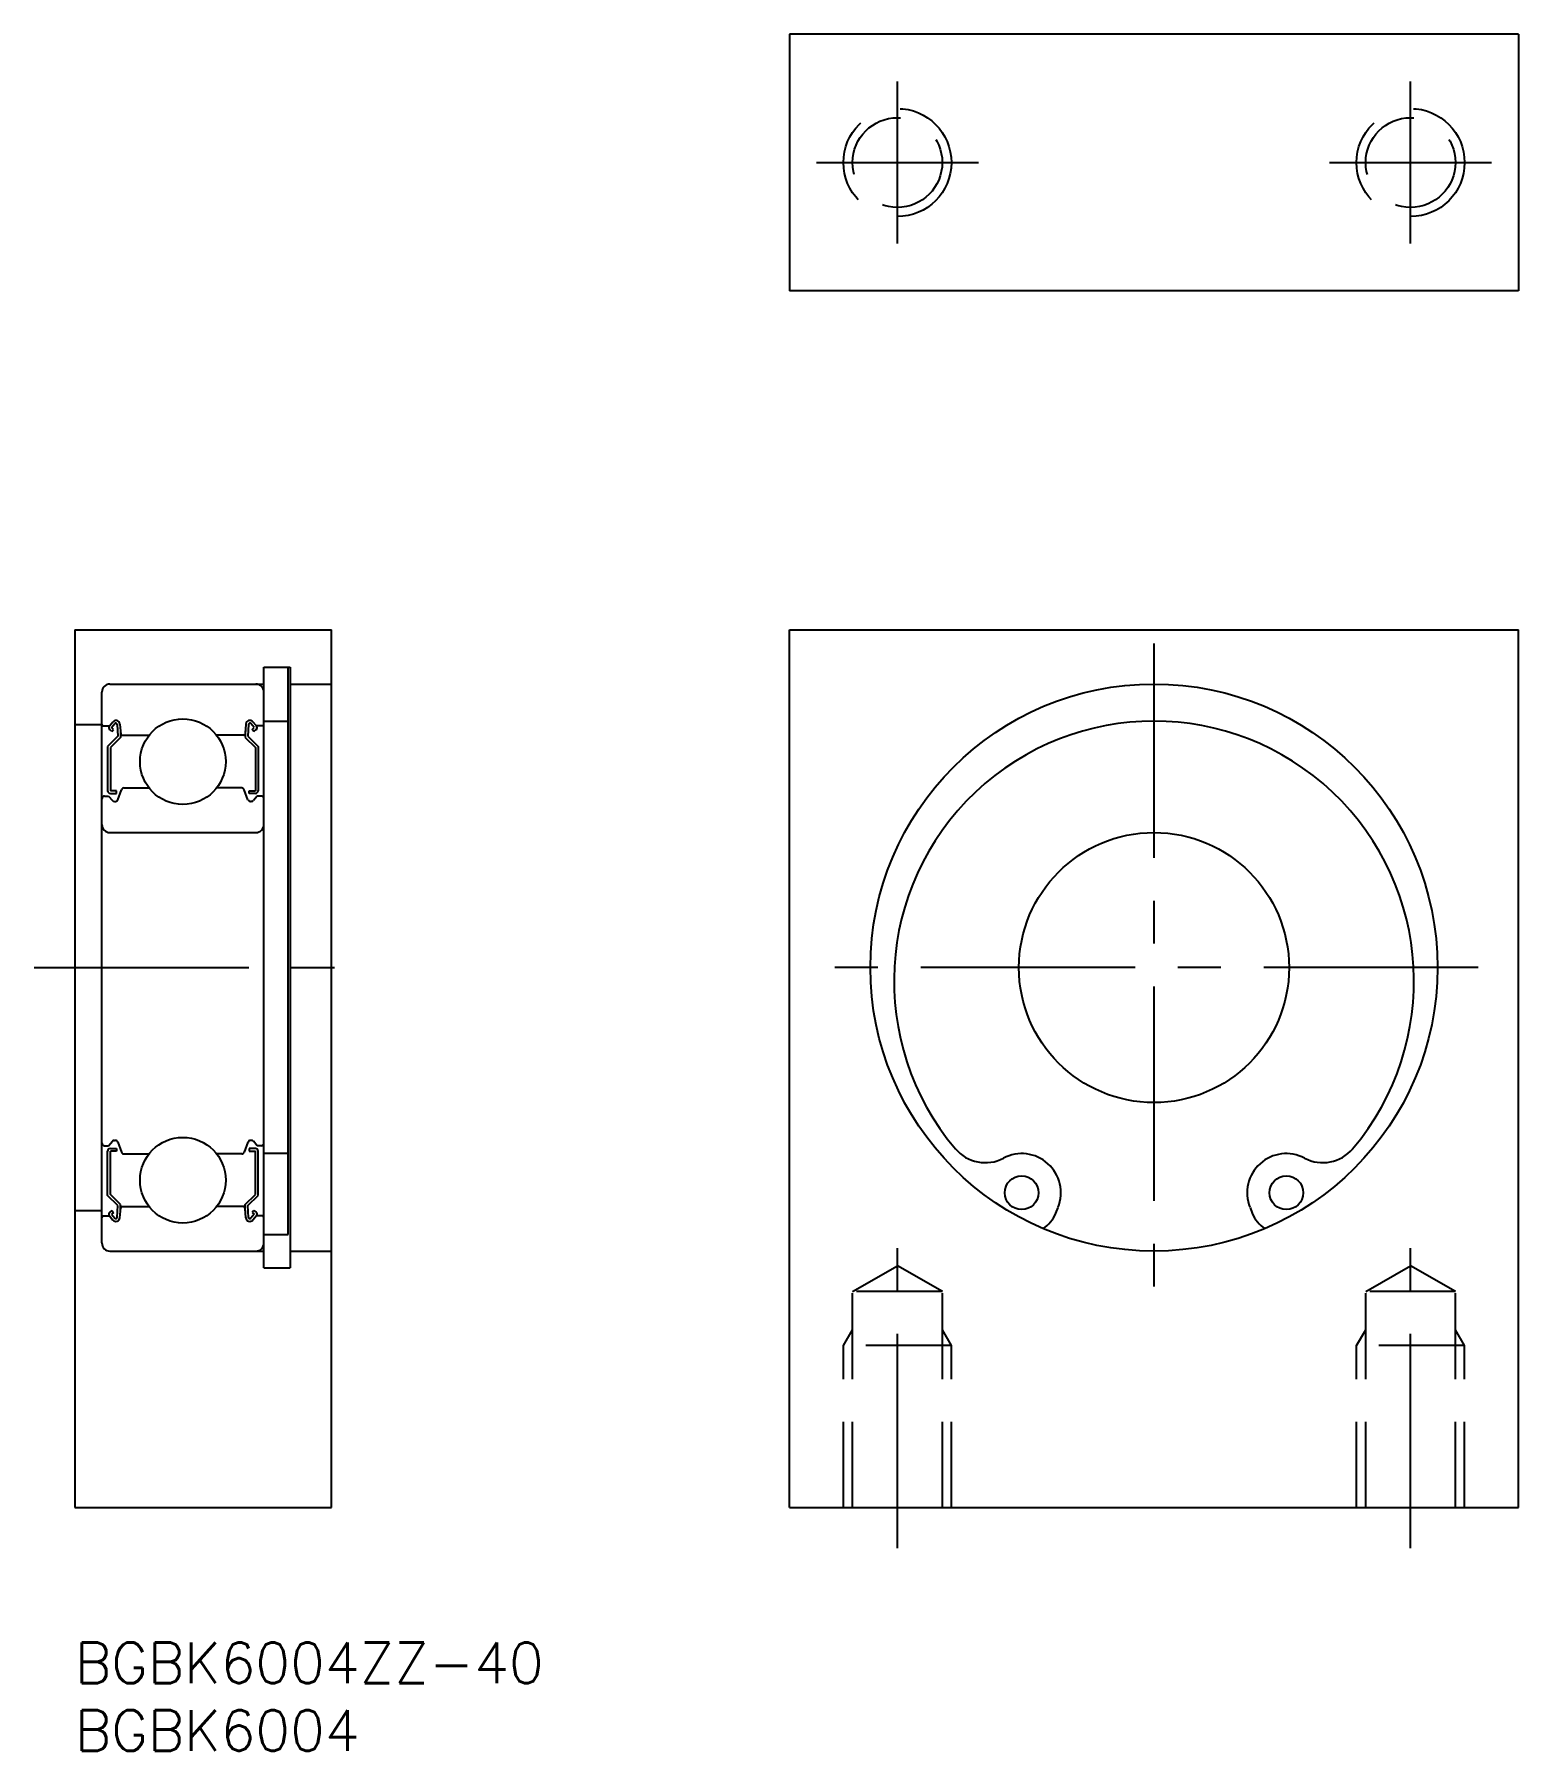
# Model space of a CAD drawing. Extents: x -3 to 107, y -8 to 119.
import ezdxf

# ---------------------------------------------------------------- set-up
doc = ezdxf.new("R2010")
doc.units = 0
doc.header["$LTSCALE"] = 0.5
doc.linetypes.add('CENTER', pattern=[50.8, 31.75, -6.35, 6.35, -6.35])
doc.linetypes.add('DASHED', pattern=[19.05, 12.7, -6.35])
for name, color, linetype in [('MSM_CENTER', 1, 'CENTER'), ('MSM_CONTINUOUS', 7, 'CONTINUOUS'), ('MSM_DASHED', 4, 'DASHED'), ('MSM_PART_NUMBER', 7, 'CONTINUOUS')]:
    doc.layers.add(name, color=color, linetype=linetype)
doc.styles.get("Standard").update_dxf_attribs({"font": 'txt.shx', "height": 3, "bigfont": 'bigfont.shx'})

# ---------------------------------------------------------------- blocks, each defined once
blk = doc.blocks.new('*U4')
at = {"layer": 'MSM_PART_NUMBER'}
blk.add_text('BGBK6004ZZ-40', height=3, dxfattribs=at).set_placement((0, -3))
blk = doc.blocks.new('*U5')
at = {"layer": 'MSM_PART_NUMBER'}
blk.add_text('BGBK6004', height=3, dxfattribs=at).set_placement((0, -8))

msp = doc.modelspace()

# ---------------------------------------------------------------- linework, layer by layer
at = {"layer": 'MSM_CENTER'}
for p, q in [((60.91, 103.62), (60.91, 115.62)), ((98.91, 103.62), (98.91, 115.62)), ((54.91, 109.62), (66.91, 109.62)), ((92.91, 109.62), (104.91, 109.62)), ((79.91, 74), (79.91, 26)), ((-3, 50), (22, 50)), ((103.91, 50), (55.91, 50)), ((60.91, 7), (60.91, 30.92)), ((98.91, 7), (98.91, 30.92))]:
    msp.add_line(p, q, dxfattribs=at)
at = {"layer": 'MSM_CONTINUOUS'}
for p, q in [((52.91, 119.12), (52.91, 100.12)), ((106.91, 119.12), (52.91, 119.12)), ((106.91, 119.12), (106.91, 100.12)), ((106.91, 100.12), (52.91, 100.12)), ((0, 75), (19, 75)), ((0, 75), (0, 10)), ((19, 10), (19, 75)), ((52.91, 10), (52.91, 75)), ((52.91, 75), (106.91, 75)), ((106.91, 10), (106.91, 75)), ((14, 27.75), (14, 72.25)), ((14, 72.25, 0.88), (15.95, 72.25, 0.88)), ((15.8, 30.24, 1.25), (15.8, 72.25, 1.25)), ((15.95, 72.25), (15.95, 27.75)), ((2, 29.6), (2, 70.4)), ((2.6, 71), (14, 71)), ((15.95, 71, 0.88), (19, 71, 0.88)), ((0, 68), (2, 68)), ((2.1, 67.9), (2.56, 67.9)), ((2.56, 67.9), (2.81, 68.2)), ((2.74, 67.49), (2.58, 67.62)), ((2.71, 67.77), (2.96, 68.07)), ((2.87, 67.64), (2.71, 67.77)), ((2.74, 67.49), (2.87, 67.64)), ((3.14, 68.01), (3.18, 67.13)), ((3.34, 68.03), (3.4, 67.29)), ((3.38, 67.52), (3.38, 67.05)), ((12.66, 68.03), (12.6, 67.29)), ((12.62, 67.52), (12.62, 67.05)), ((12.86, 68.01), (12.82, 67.13)), ((13.29, 67.77), (13.04, 68.07)), ((13.13, 67.64), (13.29, 67.77)), ((13.26, 67.49), (13.13, 67.64)), ((13.44, 67.9), (13.19, 68.2)), ((13.26, 67.49), (13.42, 67.62)), ((13.9, 67.9), (13.44, 67.9)), ((14, 68.25, 0.88), (15.8, 68.25, 0.88)), ((3.18, 67.13), (2.43, 66.38)), ((2.43, 66.38), (2.43, 63.1)), ((3.38, 67.05), (2.63, 66.3)), ((2.63, 66.3), (2.63, 63.1)), ((3.5, 67.2), (5.49, 67.2)), ((12.5, 67.2), (10.51, 67.2)), ((12.62, 67.05), (13.37, 66.3)), ((12.82, 67.13), (13.57, 66.38)), ((13.37, 66.3), (13.37, 63.1)), ((13.57, 66.38), (13.57, 63.1)), ((2.2, 62.7), (2.5, 62.7)), ((2.5, 62.7), (2.78, 62.37)), ((3.08, 63.1), (2.63, 63.1)), ((2.63, 62.9), (3.08, 62.9)), ((2.93, 62.3), (2.99, 62.3)), ((3.08, 62.9), (3.08, 63.1)), ((3.18, 62.43), (3.45, 63.17)), ((3.64, 63.3), (5.49, 63.3)), ((12.36, 63.3), (10.51, 63.3)), ((12.82, 62.43), (12.55, 63.17)), ((12.92, 63.1), (13.37, 63.1)), ((12.92, 62.9), (12.92, 63.1)), ((13.37, 62.9), (12.92, 62.9)), ((13.07, 62.3), (13.01, 62.3)), ((13.5, 62.7), (13.22, 62.37)), ((13.8, 62.7), (13.5, 62.7)), ((2.6, 60), (13.4, 60)), ((2.5, 36.8), (2.78, 37.13)), ((2.93, 37.2), (2.99, 37.2)), ((3.18, 37.07), (3.45, 36.33)), ((12.82, 37.07), (12.55, 36.33)), ((13.07, 37.2), (13.01, 37.2)), ((13.5, 36.8), (13.22, 37.13)), ((2.2, 36.8), (2.5, 36.8)), ((2.43, 33.12), (2.43, 36.4)), ((2.63, 36.6), (3.08, 36.6)), ((2.63, 33.2), (2.63, 36.4)), ((3.08, 36.4), (2.63, 36.4)), ((3.08, 36.6), (3.08, 36.4)), ((3.64, 36.2), (5.49, 36.2)), ((12.36, 36.2), (10.51, 36.2)), ((12.92, 36.6), (12.92, 36.4)), ((13.37, 36.6), (12.92, 36.6)), ((12.92, 36.4), (13.37, 36.4)), ((13.37, 33.2), (13.37, 36.4)), ((13.8, 36.8), (13.5, 36.8)), ((13.57, 33.12), (13.57, 36.4)), ((15.8, 36.22), (14, 36.22)), ((3.18, 32.37), (2.43, 33.12)), ((3.38, 32.45), (2.63, 33.2)), ((12.62, 32.45), (13.37, 33.2)), ((12.82, 32.37), (13.57, 33.12)), ((0, 32), (2, 32)), ((2.74, 32.01), (2.58, 31.88)), ((2.87, 31.86), (2.71, 31.73)), ((2.74, 32.01), (2.87, 31.86)), ((3.14, 31.49), (3.18, 32.37)), ((3.34, 31.47), (3.4, 32.21)), ((3.38, 31.98), (3.38, 32.45)), ((3.5, 32.3), (5.49, 32.3)), ((12.5, 32.3), (10.51, 32.3)), ((12.66, 31.47), (12.6, 32.21)), ((12.62, 31.98), (12.62, 32.45)), ((12.86, 31.49), (12.82, 32.37)), ((13.26, 32.01), (13.13, 31.86)), ((13.13, 31.86), (13.29, 31.73)), ((13.26, 32.01), (13.42, 31.88)), ((72.64, 31.81), (72.81, 32.24)), ((87.02, 32.24), (87.19, 31.81)), ((2.1, 31.6), (2.56, 31.6)), ((2.56, 31.6), (2.81, 31.3)), ((2.71, 31.73), (2.96, 31.43)), ((13.29, 31.73), (13.04, 31.43)), ((13.44, 31.6), (13.19, 31.3)), ((13.9, 31.6), (13.44, 31.6)), ((14, 30.24, 0.88), (15.8, 30.24, 0.88)), ((2.6, 29), (14, 29)), ((5.5, 29), (5.5, 29)), ((15.95, 29, 0.88), (19, 29, 0.88)), ((14, 27.75, 0.88), (15.95, 27.75, 0.88)), ((0, 10), (19, 10)), ((52.91, 10), (106.91, 10))]:
    msp.add_line(p, q, dxfattribs=at)
for centre, radius in [((79.91, 50), 21), ((8, 65.25), 3.17), ((79.91, 50), 10), ((8, 34.25), 3.17), ((70.11, 33.32), 1.25), ((89.71, 33.32), 1.25)]:
    msp.add_circle(centre, radius, dxfattribs=at)
for centre, radius, start, end in [((2.6, 70.4), 0.6, 90, 180), ((13.4, 70.4), 0.6, 0, 90), ((2.1, 68), 0.1, 180, 270), ((2.71, 67.77), 0.2, 140.002, 230.0826), ((3.04, 68), 0.3, 4.9967, 140.002), ((3.04, 68), 0.1, 2.8198, 140.0002), ((12.96, 68), 0.3, 39.998, 175.0033), ((12.96, 68), 0.1, 39.9998, 177.1802), ((13.29, 67.77), 0.2, 309.9174, 39.998), ((13.9, 68), 0.1, 270, 0), ((79.91, 49), 19.25, 319.8252, 220.1748), ((3.5, 67.3), 0.1, 184.9967, 270), ((12.5, 67.3), 0.1, 270, 355.0033), ((2.2, 62.5), 0.2, 90, 180), ((2.63, 63.1), 0.2, 180, 270), ((2.93, 62.5), 0.2, 219.9945, 270), ((2.99, 62.5), 0.2, 270, 339.9914), ((3.64, 63.1), 0.2, 90, 159.9914), ((12.36, 63.1), 0.2, 20.0086, 90), ((13.01, 62.5), 0.2, 200.0086, 270), ((13.07, 62.5), 0.2, 270, 320.0055), ((13.37, 63.1), 0.2, 270, 0), ((13.8, 62.5), 0.2, 0, 90), ((2.6, 60.6), 0.6, 180, 270), ((13.4, 60.6), 0.6, 270, 0), ((2.2, 37), 0.2, 180, 270), ((2.93, 37), 0.2, 90, 140.0055), ((2.99, 37), 0.2, 20.0086, 90), ((13.01, 37), 0.2, 90, 159.9914), ((13.07, 37), 0.2, 39.9945, 90), ((13.8, 37), 0.2, 270, 0), ((2.63, 36.4), 0.2, 90, 180), ((3.64, 36.4), 0.2, 200.0086, 270), ((12.36, 36.4), 0.2, 270, 339.9914), ((13.37, 36.4), 0.2, 0, 90), ((67.42, 38.45), 2.9, 220.1748, 297.6623), ((70.11, 33.32), 2.9, 338.1911, 117.6623), ((89.71, 33.32), 2.9, 62.3377, 201.8089), ((92.41, 38.45), 2.9, 242.3377, 319.8252), ((2.71, 31.73), 0.2, 129.9174, 219.998), ((3.5, 32.2), 0.1, 90, 175.0033), ((12.5, 32.2), 0.1, 4.9967, 90), ((13.29, 31.73), 0.2, 320.002, 50.0826), ((70.31, 32.74), 2.5, 304.0128, 338.1911), ((89.51, 32.74), 2.5, 201.8089, 235.9872), ((2.1, 31.5), 0.1, 90, 180), ((3.04, 31.5), 0.3, 219.998, 355.0033), ((3.04, 31.5), 0.1, 219.9998, 357.1802), ((12.96, 31.5), 0.3, 184.9967, 320.002), ((12.96, 31.5), 0.1, 182.8198, 320.0002), ((13.9, 31.5), 0.1, 0, 90), ((2.6, 29.6), 0.6, 180, 270), ((13.4, 29.6), 0.6, 270, 0)]:
    msp.add_arc(centre, radius, start, end, dxfattribs=at)
at = {"layer": 'MSM_DASHED'}
for p, q in [((57.59, 26), (60.91, 27.92)), ((64.24, 26), (60.91, 27.92)), ((95.59, 26), (98.91, 27.92)), ((102.24, 26), (98.91, 27.92)), ((64.24, 26), (57.59, 26)), ((57.59, 10), (57.59, 26)), ((64.24, 10), (64.24, 26)), ((102.24, 26), (95.59, 26)), ((95.59, 10), (95.59, 26)), ((102.24, 10), (102.24, 26)), ((56.91, 22), (57.59, 23.17)), ((64.91, 22), (64.24, 23.17)), ((94.91, 22), (95.59, 23.17)), ((102.91, 22), (102.24, 23.17)), ((64.91, 22), (56.91, 22)), ((56.91, 10), (56.91, 22)), ((64.91, 10), (64.91, 22)), ((102.91, 22), (94.91, 22)), ((94.91, 10), (94.91, 22)), ((102.91, 10), (102.91, 22))]:
    msp.add_line(p, q, dxfattribs=at)
for centre, radius in [((60.91, 109.62), 4), ((98.91, 109.62), 4), ((60.91, 109.62), 3.32), ((98.91, 109.62), 3.32)]:
    msp.add_circle(centre, radius, dxfattribs=at)

# ---------------------------------------------------------------- block references
at = {"layer": 'MSM_CONTINUOUS'}
for name in ['*U4', '*U5']:
    msp.add_blockref(name, (0, 0), dxfattribs=at)

doc.saveas('drawing.dxf')
